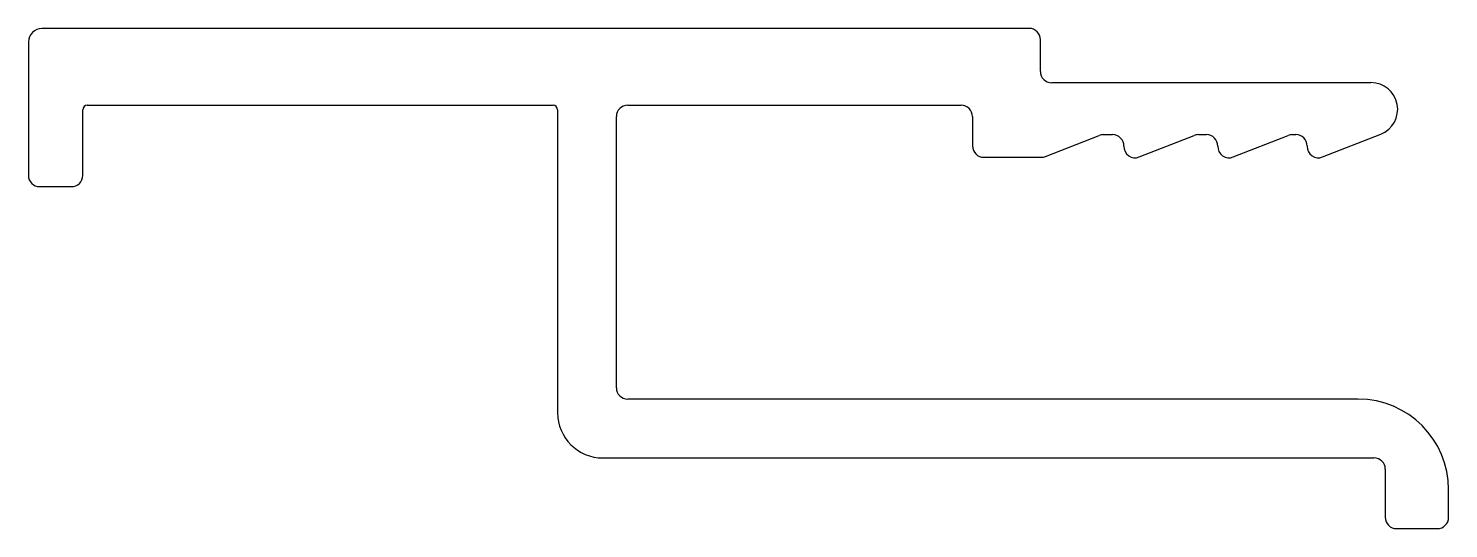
# Model space of a CAD drawing. Extents: x 1513.2 to 1544.6, y 2112.7 to 2123.7.
import ezdxf

# ---------------------------------------------------------------- set-up
doc = ezdxf.new("R2010")
doc.units = 0
doc.layers.get('0').update_dxf_attribs({"linetype": 'CONTINUOUS'})

msp = doc.modelspace()

# ---------------------------------------------------------------- linework, layer by layer
for p, q in [((1535.37, 2123.715), (1513.546, 2123.715)), ((1513.246, 2123.415), (1513.246, 2120.465)), ((1535.62, 2122.765), (1535.62, 2123.465)), ((1542.93, 2122.515), (1535.87, 2122.515)), ((1514.546, 2122.015), (1524.846, 2122.015)), ((1526.496, 2122.015), (1533.87, 2122.015)), ((1514.446, 2120.465), (1514.446, 2121.915)), ((1524.946, 2121.915), (1524.946, 2115.215)), ((1526.246, 2115.765), (1526.246, 2121.765)), ((1534.12, 2121.765), (1534.12, 2121.115)), ((1535.732, 2120.883), (1536.918, 2121.348)), ((1537.009, 2121.365), (1537.216, 2121.365)), ((1537.808, 2120.872), (1539.022, 2121.348)), ((1539.113, 2121.365), (1539.292, 2121.365)), ((1539.884, 2120.872), (1541.098, 2121.348)), ((1541.189, 2121.365), (1541.268, 2121.365)), ((1541.518, 2121.115), (1541.518, 2121.104)), ((1541.859, 2120.872), (1543.146, 2121.377)), ((1534.37, 2120.865), (1535.641, 2120.865)), ((1513.496, 2120.215), (1514.196, 2120.215)), ((1542.646, 2115.515), (1526.496, 2115.515)), ((1525.946, 2114.215), (1542.996, 2114.215)), ((1543.246, 2113.965), (1543.246, 2112.902)), ((1544.646, 2112.902), (1544.646, 2113.515)), ((1543.496, 2112.652), (1544.396, 2112.652))]:
    msp.add_line(p, q)
for centre, radius, start, end in [((1513.546, 2123.415), 0.3, 90, 180), ((1535.37, 2123.465), 0.25, 0, 90), ((1535.87, 2122.765), 0.25, 180, 270), ((1542.93, 2121.926), 0.59, 291.4276, 90), ((1514.546, 2121.915), 0.1, 90, 180), ((1524.846, 2121.915), 0.1, 360, 90), ((1526.496, 2121.765), 0.25, 90.0002, 180), ((1533.87, 2121.765), 0.25, 0, 90.0002), ((1534.37, 2121.115), 0.25, 180, 270), ((1537.009, 2121.115), 0.25, 90, 111.4276), ((1537.216, 2121.115), 0.25, 358.737, 90), ((1537.716, 2121.104), 0.25, 178.737, 291.4276), ((1539.113, 2121.115), 0.25, 90, 111.4276), ((1539.292, 2121.115), 0.25, 358.737, 90), ((1539.792, 2121.104), 0.25, 178.737, 291.4276), ((1541.189, 2121.115), 0.25, 90, 111.4276), ((1541.268, 2121.115), 0.25, 0, 90), ((1541.768, 2121.104), 0.25, 180, 291.4276), ((1535.641, 2121.115), 0.25, 270, 291.4276), ((1513.496, 2120.465), 0.25, 180, 270), ((1514.196, 2120.465), 0.25, 270, 0), ((1526.496, 2115.765), 0.25, 180, 270), ((1542.646, 2113.515), 2, 0, 90), ((1525.946, 2115.215), 1, 180, 270), ((1542.996, 2113.965), 0.25, 0, 90), ((1543.496, 2112.902), 0.25, 180, 270), ((1544.396, 2112.902), 0.25, 270, 0)]:
    msp.add_arc(centre, radius, start, end)

doc.saveas('drawing.dxf')
